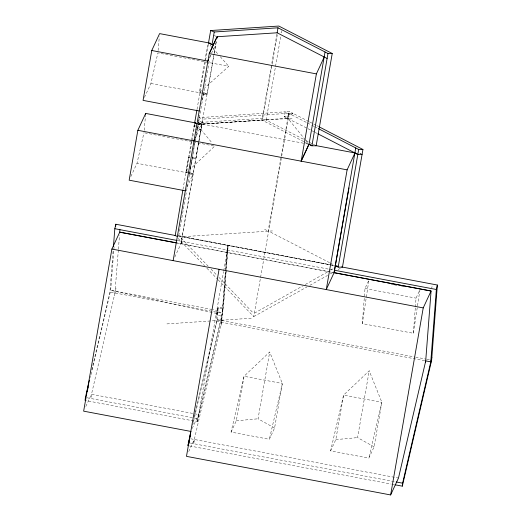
<?xml version="1.0" encoding="UTF-8"?>
<svg xmlns="http://www.w3.org/2000/svg" width="521" height="521" viewBox="0 0 521 521"><rect width="100%" height="100%" fill="white"/><g stroke="black" fill="none" stroke-linecap="round" stroke-linejoin="round"><path stroke-width="0.39" stroke-dasharray="2.6 1.95" d="M221.288 325.273L225.528 270.256M194.372 416.338L216.489 321.34L217.224 311.656L218.221 307.182L223.327 308.145L222.33 312.62L217.224 311.656M193.48 421.867L217.27 319.647L218.221 307.182M193.35 443.632L221.588 322.304L225.443 271.688M225.508 270.887L227.104 249.95L228.1 245.476L223.327 308.145M362.323 323.619L365 288.497L368.92 280.051L362.323 323.619L413.368 333.271L419.959 289.702L416.038 298.142L415.374 306.928M413.368 333.271L415.309 307.722M91.807 369.93L109.911 291.988L113.187 249.793M114.066 246.798L110.693 290.308L90.452 377.458M118.345 250.002L114.718 295.902M118.41 249.188L119.478 235.414M197.4 421.658L221.9 316.162L216.795 315.192L218.084 307.787L223.19 308.758L197.693 418.708L197.4 421.658L85.112 400.434M225.593 269.448L227.11 249.924L228.1 245.463L223.19 308.745M144.18 130.315L145.483 115.831M158.091 50.504L159.315 36.828M91.188 397.217L91.481 394.273L116.007 288.497M194.014 442.44L194.32 439.47L188.185 452.69M198.371 417.477L198.664 414.534L91.481 394.273L85.346 407.487M221.9 316.162L222.193 313.212L109.911 291.988M292.053 118.287L201.842 124.031L195.362 137.98M204.701 61.758L199.315 92.64L201.725 90.491M204.838 60.97L207.736 44.344M182.982 189.383L194.294 124.499M194.372 124.539L193.701 128.387L194.222 128.355M197.029 109.312L208.433 43.894M191.904 141.66L186.505 172.64L185.893 172.679L188.595 157.355L189.175 157.316M192.041 140.878L195.167 122.943M194.105 126.095L197.772 125.848L197.374 128.14L200.956 129.605L197.29 129.846L195.141 128.974M198.045 124.291L198.403 122.559L262.734 118.326L305.234 140.175M198.644 121.165L199.133 118.371M197.29 129.846L198.234 124.434L201.829 124.115M209.208 61.38L198.254 124.265L201.933 124.024L199.048 140.566L201.933 124.024L198.345 122.559M209.768 58.176L210.328 54.972M214.053 53.937L180.976 243.743L174.502 257.693M214.196 53.135L216.137 41.98M192.262 157.121L195.909 158.579L198.911 141.347L182.122 236.449L334.475 265.58L182.174 236.794L180.989 243.743L181.979 239.289M201.92 100.39L203.47 94.34L207.163 94.001L214.144 53.93M214.287 53.129L216.352 41.283M308.803 121.504L292.926 113.298L288.667 113.278L202.838 119.14L201.972 124.128L198.149 124.382L178.534 236.951L272.424 230.927M197.492 421.255L223.574 271.591M223.711 270.79L227.911 247.957L226.915 252.431M216.795 315.192L217.869 310.568L213.069 309.663M305.677 143.64L308.868 144.239L261.92 120.077L277.133 32.79M262.734 118.326L272.021 65.027M272.157 64.233L277.426 34.002M266.166 120.091L275.375 67.235M275.518 66.441L280.682 36.809M281.75 30.667L281.379 32.803L279.959 32.797M329.546 262.656L268.172 230.907L288.667 113.278L285.078 111.813L199.256 117.674L202.838 119.14M305.326 139.869L287.8 118.267L288.667 113.278L306.7 122.598M218.156 279.842L253.74 316.618L260.441 278.201M260.578 277.4L289.481 111.52L285.078 111.813L284.212 116.802L307.273 128.329M231.07 432.065L236.293 420.805L244.056 376.273L269.689 351.994L282.33 383.508L274.574 428.041L269.344 439.301L231.07 432.065L244.056 376.273L282.33 383.508L269.344 439.301M274.574 428.041L258.045 418.793L269.689 351.994M330.594 450.88L335.817 439.62L343.58 395.087L369.213 370.809L381.86 402.323L374.098 446.855L368.875 458.115L330.594 450.88L343.58 395.087L381.86 402.323L368.875 458.115M374.098 446.855L357.569 437.607L369.213 370.809M190.393 167.729L190.126 169.247L214.73 146.101L194.854 142.344M190.53 166.974L194.887 142.24M195.44 139.107L197.094 129.709M187.013 187.124L193.148 173.91L189.481 174.157L192.047 159.582M221.588 322.304L222.584 317.836M431.733 288.041L432.065 286.55M144.434 97.44L150.914 83.49L157.87 52.921L228.784 66.323L204.727 87.808M130.869 176.515L137.003 163.294L143.965 132.725M192.737 425.038L193.291 422.661M217.055 313.896L217.869 310.568M209.611 57.44L215.733 44.318M192.19 428.483L198.664 414.534M187.547 171.67L186.505 172.653L137.003 163.294M292.926 113.298L288.614 116.509L284.212 116.802L292.926 113.298L289.481 111.52M254.456 313.154L302.473 286.081M305.293 284.486L327.891 271.747M330.718 270.158L333.538 268.562M253.74 316.618L306.96 286.941M309.8 285.352L327.54 275.459M330.379 273.877L332.509 272.691M338.188 269.526L340.311 268.335M236.293 420.805L258.045 418.793M335.817 439.62L357.569 437.607M198.325 122.669L201.972 124.128L287.8 118.267M202.233 122.279L198.573 120.82M201.972 124.128L261.92 120.077M188.797 172.497L185.893 172.692L187.326 173.278M166.941 323.906L252.972 318.11M199.895 92.875L201.347 92.686M203.483 94.242L207.163 94.001M192.184 158.814L195.818 158.586M186.459 169.481L187.065 169.442M189.481 174.144L193.148 173.91L189.559 172.444M150.914 83.49L200.39 92.842M201.874 93.122L207.058 94.099L203.496 92.543L207.071 94.008M198.149 123.334L304.876 143.483M144.76 132.875L194.059 142.194M187.983 172.933L193.148 173.91M178.175 236.026L334.475 265.573M178 240.637L328.679 269.149M329.474 269.298L333.473 270.054M334.085 272.685L177.003 242.988L332.489 272.385M391.251 284.271L393.642 284.726M394.443 284.876L396.833 285.326M401.619 286.231L404.009 286.687M365 288.497L416.038 298.142M212.275 309.507L110.693 290.308L217.075 313.583M217.27 319.647L414.833 356.996M415.634 357.145L426.035 359.112M426.836 359.262L430.033 359.868M216.489 321.34L424.947 360.747M87 397.783L197.693 418.708M190.673 438.78L398.474 478.063M190.432 443.084L395.419 481.827M189.546 445.943L391.108 484.042M391.909 484.191L394.306 484.647M198.319 122.728L201.901 124.187M188.595 157.355L190.028 157.941M264.583 229.448L268.172 230.907M178.618 235.245L182.207 236.703M213.571 35.272L216.43 36.444M199.908 92.777L201.321 93.461M305.957 140.546L312.47 143.894M313.264 144.304L315.029 145.209M309.526 121.881L316.026 125.235M316.748 125.607L318.188 126.356M307.423 122.969L311.03 124.832M311.753 125.209L313.916 126.323M314.638 126.701L317.523 128.192M307.996 128.707L314.489 132.06M315.212 132.432L317.374 133.552M330.268 263.033L333.876 264.902M178.052 238.39L204.597 265.827M206.857 268.165L217.589 279.256M181.223 238.188L208.231 266.244M211.038 269.155L216.658 274.99M218.905 277.322L253.16 312.913M210.139 45.177L212.268 47.593M212.802 48.199L218.13 54.243M220.259 56.659L228.784 66.323M197.772 125.848L212.158 143.034M305.827 140.488L308.829 144.193M362.075 154.476L359.21 152.992L362.075 154.476"/><path stroke-width="0.78" d="M348.998 187.873L334.085 272.685L326.257 289.572L347.116 169.859L354.964 152.953L357.823 154.457L362.075 154.476L362.948 149.488L318.911 126.727M430.548 364.83L436.357 289.5L437.353 285.033L341.652 266.941M437.353 285.033L431.635 360.167L402.31 486.158L395.107 484.797M113.435 246.55L114.822 228.699L115.818 224.238L175.225 235.472L182.845 190.185M115.629 226.655L115.818 224.238M119.928 229.663L119.732 232.164L111.891 249.051L83.647 411.16L190.823 431.421M145.554 115.024L145.698 113.415L195.277 122.871M85.112 400.434L85.411 397.484L89.43 380.167M190.875 431.381L187.944 445.637L188.315 444.055M402.31 486.158L402.609 483.188L431.844 357.386M425.592 362.382L431.069 291.018L334.091 272.685L355.752 147.944M145.698 113.415L137.857 130.302L129.169 180.181L185.307 190.797M208.009 42.761L159.608 33.611L151.767 50.498L143.073 100.377L199.217 110.993M309.22 144.324L308.829 144.193L311.903 145.769L316.149 145.789L332.229 53.507L278.813 26.05L210.666 30.531L208.491 43.002L212.067 44.461L213.538 44.37M197.537 123.972L194.678 122.8L196.892 110.094M173.141 260.63L209.214 53.63L217.049 36.737L277.133 32.79L327.116 58.482M212.067 44.461L214.242 31.996L278.006 27.802L327.989 53.494L332.229 53.507M216.788 38.235L217.224 36.75M216.879 38.248L217.14 36.737L209.292 53.643M219.074 269.311L186.479 456.357L390.633 494.95L398.474 478.063L425.742 360.897L430.847 361.861M277.133 32.79L278.006 27.802M324.244 56.978L316.39 73.891L301.184 161.178L309.031 144.265L325.032 51.976M311.903 145.769L327.989 53.494M362.075 154.476L342.44 267.149L338.188 267.13L358.689 149.462L318.246 128.563M390.633 494.95L423.228 307.904L431.069 291.011L334.085 272.685L334.749 269.709M195.18 122.878L194.678 122.8M85.294 399.64L85.665 398.057M87.137 391.72L88.244 386.966M188.68 442.472L189.423 439.301M189.787 437.718L190.341 435.341M208.589 59.641L207.912 61.107L151.767 50.498M194.001 140.917L194.685 139.446M301.099 161.165L308.94 144.271M335.322 265.645L338.188 267.13M213.669 44.454L212.145 44.552L208.569 43.093M309.018 144.291L312.033 145.769M358.689 149.462L362.948 149.488M209.084 42.963L210.562 43.243M209.214 53.63L316.39 73.891M137.857 130.302L347.116 169.859M335.27 265.736L337.667 266.185M114.822 228.699L177.205 240.487M334.274 270.204L436.357 289.5M111.891 249.051L423.228 307.904M188.244 442.668L189.703 442.941M396.22 481.984L402.609 483.188M194.567 122.923L196.801 123.855M174.952 235.492L177.101 236.365M210.666 30.531L214.242 31.996M316.149 145.789L315.687 145.548L354.886 152.933M318.097 133.923L357.823 154.45M176.209 242.838L119.732 232.164L176.215 242.845"/></g></svg>
